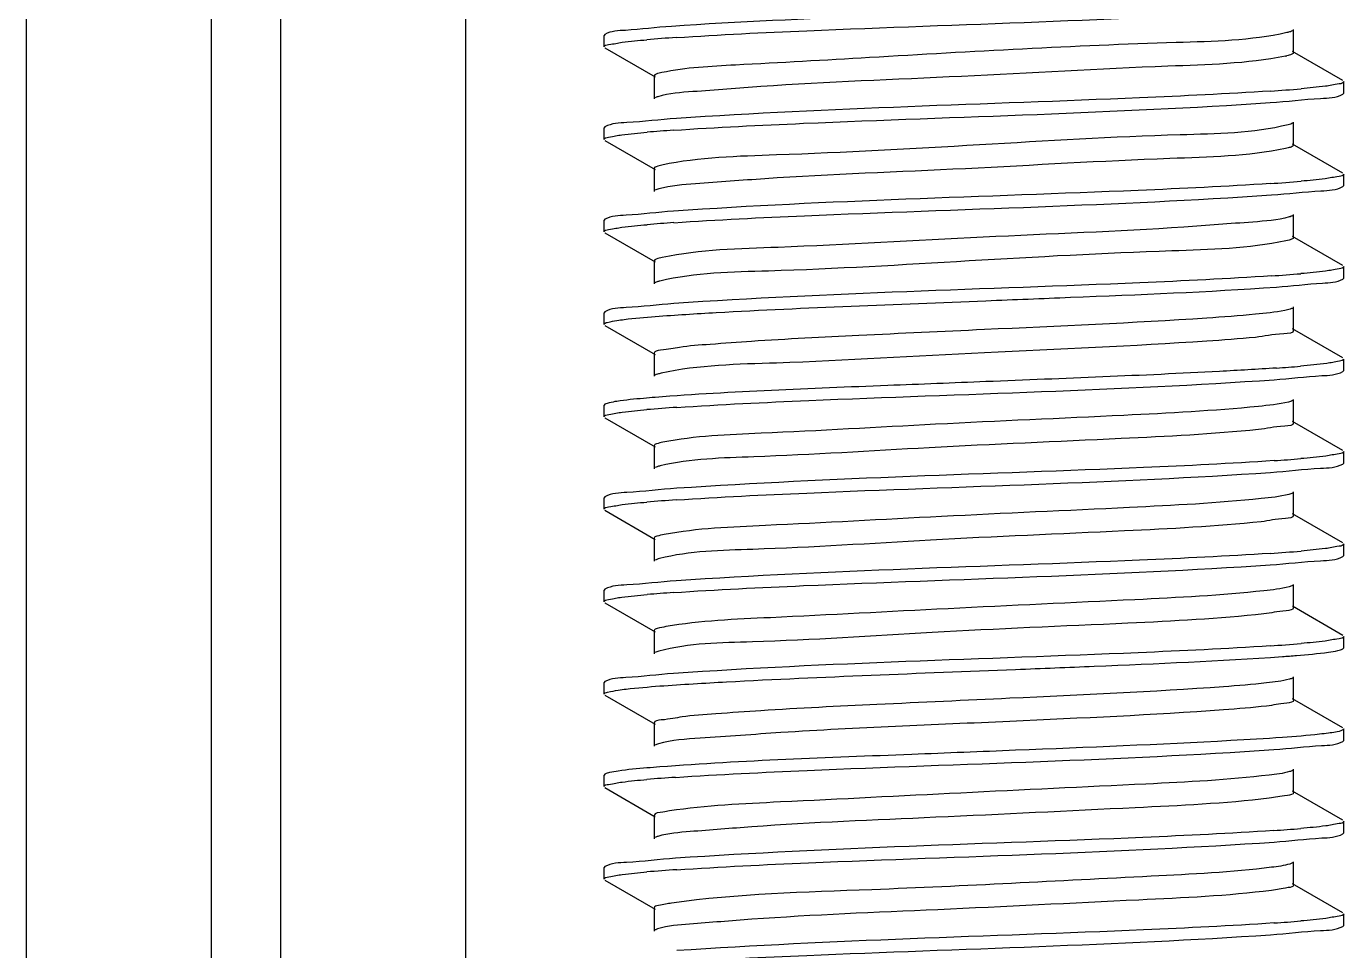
# Model space of a CAD drawing. Extents: x 27938 to 650306, y -92720 to 1524912.
# Drawn here: x 300564.7 to 300904, y 808114.9 to 808352.9 of the extents above; entities that cross this region are included whole.
import ezdxf

# ---------------------------------------------------------------- set-up
doc = ezdxf.new("R2010")
doc.units = 0
doc.header["$LTSCALE"] = 1000
doc.header["$MEASUREMENT"] = 0

msp = doc.modelspace()

# ---------------------------------------------------------------- linework, layer by layer
at = {"linetype": 'Continuous'}
for p, q in [((300564.69, 810344.87), (300564.69, 805603.84)), ((300612.32, 810344.87), (300612.32, 805603.84)), ((300630.18, 810344.87), (300630.18, 805603.84)), ((300677.8, 810344.87), (300677.8, 805603.84)), ((300713.75, 808350.88), (300713.52, 808350.62)), ((300891.14, 808346.15), (300891.14, 808352.1)), ((300713.52, 808347.64), (300713.52, 808350.62)), ((300713.52, 808347.64), (300713.52, 808350.62)), ((300713.75, 808347.38), (300726.67, 808339.9)), ((300903.8, 808338.97), (300890.88, 808346.45)), ((300726.41, 808340.2), (300726.41, 808334.25)), ((300904.03, 808335.73), (300904.03, 808338.71)), ((300904.03, 808335.73), (300904.03, 808338.71)), ((300903.8, 808335.47), (300904.03, 808335.73)), ((300891.14, 808322.34), (300891.14, 808328.29)), ((300713.75, 808327.06), (300713.52, 808326.8)), ((300713.52, 808323.83), (300713.52, 808326.8)), ((300713.52, 808323.83), (300713.52, 808326.8)), ((300713.75, 808323.57), (300726.67, 808316.08)), ((300889.71, 808321.63), (300889.08, 808321.49)), ((300903.8, 808315.16), (300890.88, 808322.64)), ((300726.41, 808316.39), (300726.41, 808310.43)), ((300904.03, 808311.92), (300904.03, 808314.9)), ((300904.03, 808311.92), (300904.03, 808314.9)), ((300903.8, 808311.66), (300904.03, 808311.92)), ((300891.14, 808298.53), (300891.14, 808304.48)), ((300713.75, 808303.25), (300713.52, 808302.99)), ((300713.52, 808300.01), (300713.52, 808302.99)), ((300713.52, 808300.01), (300713.52, 808302.99)), ((300713.75, 808299.75), (300726.67, 808292.27)), ((300890, 808297.9), (300889.13, 808297.69)), ((300903.8, 808291.35), (300890.88, 808298.83)), ((300726.41, 808292.57), (300726.41, 808286.62)), ((300904.03, 808288.11), (300904.03, 808291.08)), ((300904.03, 808288.11), (300904.03, 808291.08)), ((300903.8, 808287.85), (300904.03, 808288.11)), ((300891.14, 808274.71), (300891.14, 808280.67)), ((300713.75, 808279.44), (300713.52, 808279.18)), ((300713.52, 808276.2), (300713.52, 808279.18)), ((300713.52, 808276.2), (300713.52, 808279.18)), ((300713.75, 808275.94), (300726.67, 808268.46)), ((300903.8, 808267.53), (300890.88, 808275.01)), ((300726.41, 808268.76), (300726.41, 808262.81)), ((300904.03, 808264.3), (300904.03, 808267.27)), ((300904.03, 808264.3), (300904.03, 808267.27)), ((300903.8, 808264.03), (300904.03, 808264.3)), ((300891.14, 808250.9), (300891.14, 808256.85)), ((300713.75, 808255.63), (300713.52, 808255.37)), ((300713.52, 808252.39), (300713.52, 808255.37)), ((300713.52, 808252.39), (300713.52, 808255.37)), ((300713.75, 808252.13), (300726.67, 808244.65)), ((300903.8, 808243.72), (300890.88, 808251.2)), ((300726.41, 808244.95), (300726.41, 808238.99)), ((300904.03, 808240.48), (300904.03, 808243.46)), ((300904.03, 808240.48), (300904.03, 808243.46)), ((300903.8, 808240.22), (300904.03, 808240.48)), ((300891.14, 808227.09), (300891.14, 808233.04)), ((300713.75, 808231.81), (300713.52, 808231.55)), ((300713.52, 808228.58), (300713.52, 808231.55)), ((300713.52, 808228.58), (300713.52, 808231.55)), ((300713.75, 808228.32), (300726.67, 808220.83)), ((300903.8, 808219.91), (300890.88, 808227.39)), ((300726.41, 808221.13), (300726.41, 808215.18)), ((300904.03, 808216.67), (300904.03, 808219.65)), ((300904.03, 808216.67), (300904.03, 808219.65)), ((300903.8, 808216.41), (300904.03, 808216.67)), ((300891.14, 808203.27), (300891.14, 808209.23)), ((300713.75, 808208), (300713.52, 808207.74)), ((300713.52, 808204.76), (300713.52, 808207.74)), ((300713.52, 808204.76), (300713.52, 808207.74)), ((300713.75, 808204.5), (300726.67, 808197.02)), ((300903.8, 808196.09), (300890.88, 808203.58)), ((300726.41, 808197.32), (300726.41, 808191.37)), ((300904.03, 808192.86), (300904.03, 808195.83)), ((300904.03, 808192.86), (300904.03, 808195.83)), ((300903.8, 808192.6), (300904.03, 808192.86)), ((300891.14, 808179.46), (300891.14, 808185.42)), ((300713.75, 808184.19), (300713.52, 808183.93)), ((300713.52, 808180.95), (300713.52, 808183.93)), ((300713.52, 808180.95), (300713.52, 808183.93)), ((300713.75, 808180.69), (300726.67, 808173.21)), ((300903.8, 808172.28), (300890.88, 808179.76)), ((300726.41, 808173.51), (300726.41, 808167.56)), ((300904.03, 808169.04), (300904.03, 808172.02)), ((300904.03, 808169.04), (300904.03, 808172.02)), ((300903.8, 808168.78), (300904.03, 808169.04)), ((300891.14, 808155.65), (300891.14, 808161.6)), ((300713.75, 808160.38), (300713.52, 808160.11)), ((300713.52, 808157.14), (300713.52, 808160.11)), ((300713.52, 808157.14), (300713.52, 808160.11)), ((300713.75, 808156.88), (300726.67, 808149.39)), ((300903.8, 808148.47), (300890.88, 808155.95)), ((300726.41, 808149.7), (300726.41, 808143.74)), ((300904.03, 808145.23), (300904.03, 808148.21)), ((300904.03, 808145.23), (300904.03, 808148.21)), ((300903.8, 808144.97), (300904.03, 808145.23)), ((300891.14, 808131.84), (300891.14, 808137.79)), ((300713.75, 808136.56), (300713.52, 808136.3)), ((300713.52, 808133.32), (300713.52, 808136.3)), ((300713.52, 808133.32), (300713.52, 808136.3)), ((300713.75, 808133.06), (300726.67, 808125.58)), ((300903.8, 808124.66), (300890.88, 808132.14)), ((300726.41, 808125.88), (300726.41, 808119.93)), ((300904.03, 808121.42), (300904.03, 808124.4)), ((300904.03, 808121.42), (300904.03, 808124.4)), ((300903.8, 808121.16), (300904.03, 808121.42))]:
    msp.add_line(p, q, dxfattribs=at)
for centre, radius, start, end in [((300759.67, 807931.37), 419.59, 93.7629, 94.806), ((300885.13, 808364.38), 19.48, 281.4729, 282.6156), ((300857.58, 808758.74), 423.36, 273.7391, 274.8053), ((300758.74, 807919.24), 407.86, 93.8436, 94.8037), ((300857.5, 808735.99), 424.43, 273.7327, 274.805), ((300758.88, 807893.69), 409.61, 93.832, 94.8034), ((300857.93, 808706.67), 418.9, 273.7674, 274.8061), ((300859.58, 808662.2), 398.18, 273.9056, 274.8068), ((300759.81, 807834.35), 421.36, 93.7522, 94.8054), ((300858.73, 808649.08), 408.9, 273.8366, 274.8035), ((300759.66, 807812.52), 419.37, 93.7643, 94.806), ((300857.56, 808639.91), 423.59, 273.7377, 274.8053), ((300758.74, 807800.24), 407.8, 93.844, 94.8037), ((300857.48, 808617.12), 424.61, 273.7316, 274.805), ((300759.39, 807744.44), 416, 93.7865, 94.8061), ((300858.65, 808554.88), 409.95, 273.8297, 274.8033), ((300759.8, 807715.47), 421.18, 93.7533, 94.8055), ((300858.72, 808530.07), 408.96, 273.8363, 274.8035)]:
    msp.add_arc(centre, radius, start, end, dxfattribs=at)
for points, knots in [([(300804.23, 808356.39), (300797.12, 808356.11), (300772.66, 808355.11), (300748.19, 808354.14), (300730.86, 808352.94)], [0, 0, 0, 0, 0.290714, 1, 1, 1, 1]), ([(300732.14, 808350.05), (300743.34, 808350.8), (300794.35, 808353.25), (300845.43, 808354.47), (300885.19, 808357.12)], [0, 0, 0, 0, 0.219814, 1, 1, 1, 1]), ([(300730.86, 808352.94), (300726.9, 808352.67), (300721.35, 808351.9), (300715.3, 808351.77), (300713.75, 808350.88)], [0, 0, 0, 0, 0.689661, 1, 1, 1, 1]), ([(300889.39, 808351.32), (300880.09, 808349.24), (300843.91, 808348.5), (300796.7, 808345.76), (300752.58, 808343.18), (300734.62, 808342.34), (300728.41, 808341.03)], [0, 0, 0, 0, 0.177164, 0.667524, 0.881863, 1, 1, 1, 1]), ([(300890.87, 808351.8), (300890.69, 808351.7), (300890.2, 808351.52), (300889.69, 808351.39), (300889.39, 808351.32)], [0, 0, 0, 0, 0.400253, 1, 1, 1, 1]), ([(300713.52, 808347.64), (300713.52, 808348.08), (300715.84, 808348.36), (300717.02, 808348.68), (300718.18, 808348.83)], [0, 0, 0, 0, 0.271257, 1, 1, 1, 1]), ([(300889.01, 808345.29), (300879.09, 808343.27), (300851.06, 808342.65), (300806.16, 808339.83), (300765.21, 808338.43), (300739.24, 808336.3), (300730.26, 808335.7), (300727.36, 808334.82)], [0, 0, 0, 0, 0.187313, 0.515693, 0.835167, 0.943815, 1, 1, 1, 1]), ([(300891.13, 808346.15), (300891.13, 808345.96), (300890.37, 808345.6), (300889.83, 808345.47), (300889.39, 808345.37)], [0, 0, 0, 0, 0.300595, 1, 1, 1, 1]), ([(300728.41, 808341.03), (300727.9, 808340.93), (300727.3, 808340.79), (300726.42, 808340.41), (300726.42, 808340.2)], [0, 0, 0, 0, 0.704879, 1, 1, 1, 1]), ([(300904.03, 808338.71), (300904.03, 808338.27), (300901.68, 808337.99), (300900.5, 808337.66), (300899.32, 808337.51)], [0, 0, 0, 0, 0.271089, 1, 1, 1, 1]), ([(300727.36, 808334.82), (300727.22, 808334.78), (300726.99, 808334.7), (300726.77, 808334.6), (300726.67, 808334.55)], [0, 0, 0, 0, 0.566993, 1, 1, 1, 1]), ([(300885.19, 808336.29), (300873.95, 808335.54), (300822.93, 808333.09), (300771.85, 808331.87), (300732.14, 808329.21)], [0, 0, 0, 0, 0.220557, 1, 1, 1, 1]), ([(300885.13, 808333.3), (300889.45, 808333.59), (300895.51, 808334.43), (300902.12, 808334.51), (300903.8, 808335.47)], [0, 0, 0, 0, 0.69122, 1, 1, 1, 1]), ([(300731.4, 808326.19), (300742.56, 808326.95), (300793.8, 808329.42), (300845.1, 808330.64), (300885.13, 808333.3)], [0, 0, 0, 0, 0.218031, 1, 1, 1, 1]), ([(300732.14, 808329.21), (300727.88, 808328.93), (300721.91, 808328.1), (300715.41, 808328.02), (300713.75, 808327.06)], [0, 0, 0, 0, 0.690963, 1, 1, 1, 1]), ([(300889.71, 808327.59), (300880.67, 808325.34), (300853.82, 808325.1), (300810.04, 808322.32), (300765.59, 808319.88), (300738.09, 808319.24), (300728.43, 808317.23)], [0, 0, 0, 0, 0.172802, 0.492825, 0.816897, 1, 1, 1, 1]), ([(300890.87, 808327.99), (300890.73, 808327.91), (300890.34, 808327.75), (300889.94, 808327.64), (300889.71, 808327.59)], [0, 0, 0, 0, 0.410783, 1, 1, 1, 1]), ([(300713.52, 808323.83), (300713.52, 808324.26), (300715.8, 808324.54), (300716.95, 808324.86), (300718.09, 808325.01)], [0, 0, 0, 0, 0.271613, 1, 1, 1, 1]), ([(300889.08, 808321.49), (300879.32, 808319.47), (300851.58, 808318.87), (300806.99, 808316.07), (300766.14, 808314.62), (300739.89, 808312.58), (300730.7, 808311.91), (300727.62, 808311.08)], [0, 0, 0, 0, 0.184784, 0.510672, 0.830509, 0.940967, 1, 1, 1, 1]), ([(300891.13, 808322.34), (300891.13, 808322.17), (300890.54, 808321.84), (300890.07, 808321.72), (300889.71, 808321.63)], [0, 0, 0, 0, 0.308524, 1, 1, 1, 1]), ([(300728.43, 808317.23), (300727.92, 808317.12), (300727.31, 808316.98), (300726.42, 808316.6), (300726.42, 808316.39)], [0, 0, 0, 0, 0.705132, 1, 1, 1, 1]), ([(300904.03, 808314.9), (300904.03, 808314.45), (300901.67, 808314.17), (300900.49, 808313.85), (300899.3, 808313.7)], [0, 0, 0, 0, 0.271033, 1, 1, 1, 1]), ([(300727.62, 808311.08), (300727.43, 808311.03), (300727.11, 808310.94), (300726.8, 808310.81), (300726.68, 808310.73)], [0, 0, 0, 0, 0.580357, 1, 1, 1, 1]), ([(300885.13, 808312.47), (300873.79, 808311.71), (300822.55, 808309.26), (300771.24, 808308.07), (300731.4, 808305.35)], [0, 0, 0, 0, 0.221461, 1, 1, 1, 1]), ([(300885.46, 808309.51), (300889.7, 808309.8), (300895.66, 808310.62), (300902.15, 808310.71), (300903.8, 808311.66)], [0, 0, 0, 0, 0.690907, 1, 1, 1, 1]), ([(300731.5, 808302.38), (300742.71, 808303.14), (300794.03, 808305.62), (300845.4, 808306.83), (300885.46, 808309.51)], [0, 0, 0, 0, 0.218602, 1, 1, 1, 1]), ([(300731.4, 808305.35), (300727.32, 808305.07), (300721.59, 808304.28), (300715.34, 808304.17), (300713.75, 808303.25)], [0, 0, 0, 0, 0.690198, 1, 1, 1, 1]), ([(300890, 808303.85), (300886.97, 808303.01), (300877.83, 808302.35), (300851.65, 808300.29), (300810.77, 808298.86), (300766.1, 808296.05), (300738.29, 808295.44), (300728.49, 808293.43)], [0, 0, 0, 0, 0.058314, 0.16832, 0.488078, 0.814598, 1, 1, 1, 1]), ([(300890.88, 808304.18), (300890.76, 808304.11), (300890.47, 808303.99), (300890.17, 808303.9), (300890, 808303.85)], [0, 0, 0, 0, 0.422831, 1, 1, 1, 1]), ([(300713.52, 808300.01), (300713.52, 808300.45), (300715.81, 808300.73), (300716.97, 808301.05), (300718.12, 808301.2)], [0, 0, 0, 0, 0.271515, 1, 1, 1, 1]), ([(300889.13, 808297.69), (300879.5, 808295.67), (300852.07, 808295.04), (300807.71, 808292.59), (300763.9, 808289.86), (300737.03, 808289.55), (300727.92, 808287.35)], [0, 0, 0, 0, 0.182564, 0.506012, 0.826068, 1, 1, 1, 1]), ([(300891.13, 808298.53), (300891.13, 808298.38), (300890.68, 808298.08), (300890.29, 808297.98), (300890, 808297.9)], [0, 0, 0, 0, 0.318416, 1, 1, 1, 1]), ([(300728.49, 808293.43), (300727.96, 808293.32), (300727.34, 808293.18), (300726.42, 808292.8), (300726.42, 808292.57)], [0, 0, 0, 0, 0.705784, 1, 1, 1, 1]), ([(300904.03, 808291.08), (300904.03, 808290.65), (300901.71, 808290.36), (300900.54, 808290.05), (300899.38, 808289.9)], [0, 0, 0, 0, 0.271288, 1, 1, 1, 1]), ([(300727.92, 808287.35), (300727.67, 808287.28), (300727.24, 808287.17), (300726.83, 808287.01), (300726.68, 808286.92)], [0, 0, 0, 0, 0.591995, 1, 1, 1, 1]), ([(300885.46, 808288.68), (300874.15, 808287.92), (300822.83, 808285.46), (300771.45, 808284.26), (300731.5, 808281.55)], [0, 0, 0, 0, 0.220602, 1, 1, 1, 1]), ([(300886.7, 808285.79), (300890.65, 808286.06), (300896.21, 808286.83), (300902.25, 808286.96), (300903.8, 808287.85)], [0, 0, 0, 0, 0.689629, 1, 1, 1, 1]), ([(300811.89, 808282.28), (300819.14, 808282.57), (300844.08, 808283.59), (300869.03, 808284.56), (300886.7, 808285.79)], [0, 0, 0, 0, 0.290468, 1, 1, 1, 1]), ([(300731.5, 808281.55), (300727.39, 808281.27), (300721.63, 808280.47), (300715.35, 808280.36), (300713.75, 808279.44)], [0, 0, 0, 0, 0.690304, 1, 1, 1, 1]), ([(300726.7, 808278.22), (300731.94, 808278.63), (300760.32, 808280.33), (300788.73, 808281.36), (300811.89, 808282.28)], [0, 0, 0, 0, 0.184687, 1, 1, 1, 1]), ([(300890.26, 808280.11), (300889.82, 808279.97), (300886.85, 808279.33), (300883.83, 808279.04), (300881.28, 808278.79)], [0, 0, 0, 0, 0.153321, 1, 1, 1, 1]), ([(300890.88, 808280.37), (300890.79, 808280.32), (300890.59, 808280.22), (300890.38, 808280.15), (300890.26, 808280.11)], [0, 0, 0, 0, 0.43669, 1, 1, 1, 1]), ([(300713.52, 808276.2), (300713.52, 808276.52), (300715.12, 808276.86), (300715.99, 808277.08), (300716.82, 808277.2)], [0, 0, 0, 0, 0.277625, 1, 1, 1, 1]), ([(300716.82, 808277.2), (300717.45, 808277.3), (300720.73, 808277.73), (300724.03, 808278.01), (300726.7, 808278.22)], [0, 0, 0, 0, 0.190334, 1, 1, 1, 1]), ([(300881.28, 808278.79), (300877.11, 808278.39), (300853.86, 808276.7), (300830.57, 808275.72), (300811.47, 808274.84)], [0, 0, 0, 0, 0.179859, 1, 1, 1, 1]), ([(300811.47, 808274.84), (300800.69, 808274.34), (300780.76, 808273.41), (300757.02, 808272.24), (300741.92, 808271.1), (300733.57, 808270.53), (300729.68, 808269.63), (300726.42, 808269.36), (300726.42, 808268.76)], [0, 0, 0, 0, 0.37902, 0.702957, 0.82783, 0.920921, 0.978777, 1, 1, 1, 1]), ([(300881.28, 808272.84), (300877.11, 808272.44), (300853.86, 808270.75), (300830.57, 808269.76), (300811.47, 808268.88)], [0, 0, 0, 0, 0.179859, 1, 1, 1, 1]), ([(300891.13, 808274.71), (300891.14, 808273.82), (300886.04, 808273.84), (300883.74, 808273.08), (300881.28, 808272.84)], [0, 0, 0, 0, 0.264851, 1, 1, 1, 1]), ([(300811.47, 808268.88), (300793.63, 808268.06), (300765.98, 808266.16), (300737.93, 808265.76), (300728.2, 808263.6)], [0, 0, 0, 0, 0.641833, 1, 1, 1, 1]), ([(300904.03, 808267.27), (300904.03, 808266.86), (300901.87, 808266.56), (300900.76, 808266.27), (300899.67, 808266.12)], [0, 0, 0, 0, 0.272355, 1, 1, 1, 1]), ([(300728.2, 808263.6), (300727.89, 808263.53), (300727.37, 808263.4), (300726.86, 808263.22), (300726.68, 808263.11)], [0, 0, 0, 0, 0.600683, 1, 1, 1, 1]), ([(300886.7, 808264.95), (300881.82, 808264.61), (300856.9, 808263.19), (300831.95, 808262.24), (300811.89, 808261.44)], [0, 0, 0, 0, 0.195815, 1, 1, 1, 1]), ([(300886.09, 808261.93), (300890.19, 808262.21), (300895.94, 808263.01), (300902.2, 808263.12), (300903.8, 808264.03)], [0, 0, 0, 0, 0.690247, 1, 1, 1, 1]), ([(300811.89, 808261.44), (300803.46, 808261.11), (300775.05, 808259.94), (300746.63, 808258.94), (300726.7, 808257.38)], [0, 0, 0, 0, 0.296913, 1, 1, 1, 1]), ([(300732.24, 808254.81), (300743.56, 808255.56), (300794.84, 808258.02), (300846.19, 808259.21), (300886.09, 808261.93)], [0, 0, 0, 0, 0.220973, 1, 1, 1, 1]), ([(300716.82, 808256.37), (300716.16, 808256.26), (300715.13, 808256.08), (300714.08, 808255.82), (300713.75, 808255.63)], [0, 0, 0, 0, 0.636492, 1, 1, 1, 1]), ([(300726.7, 808257.38), (300725.68, 808257.3), (300722.39, 808257.03), (300719.09, 808256.71), (300716.82, 808256.37)], [0, 0, 0, 0, 0.308662, 1, 1, 1, 1]), ([(300890.88, 808256.55), (300890.56, 808256.37), (300887.63, 808255.57), (300884.66, 808255.32), (300882.05, 808255.06)], [0, 0, 0, 0, 0.12359, 1, 1, 1, 1]), ([(300713.52, 808252.39), (300713.52, 808252.83), (300715.86, 808253.11), (300717.04, 808253.43), (300718.21, 808253.58)], [0, 0, 0, 0, 0.271161, 1, 1, 1, 1]), ([(300882.05, 808255.06), (300870.54, 808253.9), (300842.81, 808252.48), (300800.07, 808250.63), (300760.56, 808248.29), (300736.97, 808247.48), (300728.66, 808245.84)], [0, 0, 0, 0, 0.225861, 0.54177, 0.834708, 1, 1, 1, 1]), ([(300882.05, 808249.1), (300870.3, 808247.92), (300842.02, 808246.47), (300798.65, 808244.68), (300759.21, 808242.09), (300735.83, 808241.61), (300727.96, 808239.73)], [0, 0, 0, 0, 0.229569, 0.549908, 0.842706, 1, 1, 1, 1]), ([(300891.13, 808250.9), (300891.14, 808250.08), (300886.46, 808250.02), (300884.32, 808249.33), (300882.05, 808249.1)], [0, 0, 0, 0, 0.265506, 1, 1, 1, 1]), ([(300728.66, 808245.84), (300728.09, 808245.72), (300727.43, 808245.57), (300726.42, 808245.19), (300726.42, 808244.95)], [0, 0, 0, 0, 0.707927, 1, 1, 1, 1]), ([(300904.03, 808243.46), (300904.03, 808243.03), (300901.75, 808242.74), (300900.59, 808242.43), (300899.44, 808242.28)], [0, 0, 0, 0, 0.271556, 1, 1, 1, 1]), ([(300727.96, 808239.73), (300727.7, 808239.67), (300727.26, 808239.55), (300726.84, 808239.39), (300726.68, 808239.3)], [0, 0, 0, 0, 0.592962, 1, 1, 1, 1]), ([(300886.09, 808241.1), (300874.9, 808240.33), (300823.62, 808237.86), (300772.28, 808236.64), (300732.24, 808233.97)], [0, 0, 0, 0, 0.218362, 1, 1, 1, 1]), ([(300885.17, 808238.06), (300889.49, 808238.34), (300895.53, 808239.18), (300902.12, 808239.26), (300903.8, 808240.22)], [0, 0, 0, 0, 0.691176, 1, 1, 1, 1]), ([(300732.12, 808230.98), (300743.32, 808231.74), (300794.34, 808234.19), (300845.42, 808235.41), (300885.17, 808238.06)], [0, 0, 0, 0, 0.219771, 1, 1, 1, 1]), ([(300732.24, 808233.97), (300727.96, 808233.68), (300721.96, 808232.85), (300715.42, 808232.77), (300713.75, 808231.81)], [0, 0, 0, 0, 0.691058, 1, 1, 1, 1]), ([(300890.88, 808232.74), (300890.58, 808232.57), (300887.9, 808231.81), (300885.18, 808231.57), (300882.79, 808231.32)], [0, 0, 0, 0, 0.125811, 1, 1, 1, 1]), ([(300713.52, 808228.58), (300713.52, 808229.01), (300715.84, 808229.3), (300717.01, 808229.62), (300718.18, 808229.77)], [0, 0, 0, 0, 0.271269, 1, 1, 1, 1]), ([(300882.79, 808231.32), (300871.51, 808230.14), (300844.04, 808228.74), (300801.44, 808226.85), (300761.56, 808224.58), (300737.6, 808223.67), (300729.01, 808222.09)], [0, 0, 0, 0, 0.220957, 0.535192, 0.830069, 1, 1, 1, 1]), ([(300882.79, 808225.37), (300871.09, 808224.14), (300842.67, 808222.7), (300798.95, 808220.91), (300759.19, 808218.19), (300735.59, 808217.87), (300727.77, 808215.87)], [0, 0, 0, 0, 0.227343, 0.549346, 0.844044, 1, 1, 1, 1]), ([(300891.14, 808227.09), (300891.14, 808226.33), (300886.86, 808226.21), (300884.88, 808225.59), (300882.79, 808225.37)], [0, 0, 0, 0, 0.266267, 1, 1, 1, 1]), ([(300729.01, 808222.09), (300728.36, 808221.97), (300727.61, 808221.8), (300726.42, 808221.4), (300726.42, 808221.13)], [0, 0, 0, 0, 0.7122, 1, 1, 1, 1]), ([(300904.03, 808219.65), (300904.03, 808219.2), (300901.68, 808218.92), (300900.49, 808218.6), (300899.31, 808218.45)], [0, 0, 0, 0, 0.271076, 1, 1, 1, 1]), ([(300727.77, 808215.87), (300727.55, 808215.81), (300727.18, 808215.71), (300726.82, 808215.56), (300726.68, 808215.48)], [0, 0, 0, 0, 0.585894, 1, 1, 1, 1]), ([(300885.17, 808217.22), (300873.93, 808216.47), (300822.92, 808214.03), (300771.84, 808212.81), (300732.12, 808210.15)], [0, 0, 0, 0, 0.2206, 1, 1, 1, 1]), ([(300885.12, 808214.24), (300889.44, 808214.53), (300895.5, 808215.37), (300902.12, 808215.44), (300903.8, 808216.41)], [0, 0, 0, 0, 0.69123, 1, 1, 1, 1]), ([(300731.4, 808207.12), (300742.55, 808207.88), (300793.79, 808210.36), (300845.09, 808211.58), (300885.12, 808214.24)], [0, 0, 0, 0, 0.218012, 1, 1, 1, 1]), ([(300732.12, 808210.15), (300727.87, 808209.86), (300721.91, 808209.04), (300715.41, 808208.95), (300713.75, 808208)], [0, 0, 0, 0, 0.69095, 1, 1, 1, 1]), ([(300890.88, 808208.93), (300890.6, 808208.77), (300888.17, 808208.05), (300885.67, 808207.82), (300883.5, 808207.58)], [0, 0, 0, 0, 0.128207, 1, 1, 1, 1]), ([(300713.52, 808204.76), (300713.52, 808205.19), (300715.79, 808205.48), (300716.94, 808205.79), (300718.09, 808205.94)], [0, 0, 0, 0, 0.271616, 1, 1, 1, 1]), ([(300883.5, 808207.58), (300872.46, 808206.38), (300845.31, 808205), (300802.9, 808203.08), (300762.66, 808200.87), (300738.32, 808199.87), (300729.44, 808198.35)], [0, 0, 0, 0, 0.215853, 0.528156, 0.824971, 1, 1, 1, 1]), ([(300883.5, 808201.63), (300871.87, 808200.36), (300843.34, 808198.92), (300799.32, 808197.14), (300759.24, 808194.3), (300735.41, 808194.13), (300727.62, 808192.02)], [0, 0, 0, 0, 0.224873, 0.548357, 0.845013, 1, 1, 1, 1]), ([(300891.14, 808203.27), (300891.14, 808202.58), (300887.24, 808202.4), (300885.41, 808201.84), (300883.5, 808201.63)], [0, 0, 0, 0, 0.267184, 1, 1, 1, 1]), ([(300729.44, 808198.35), (300728.68, 808198.22), (300727.84, 808198.02), (300726.42, 808197.63), (300726.41, 808197.32)], [0, 0, 0, 0, 0.716288, 1, 1, 1, 1]), ([(300904.03, 808195.83), (300904.03, 808195.39), (300901.67, 808195.11), (300900.48, 808194.79), (300899.3, 808194.63)], [0, 0, 0, 0, 0.271024, 1, 1, 1, 1]), ([(300727.62, 808192.02), (300727.43, 808191.97), (300727.11, 808191.87), (300726.8, 808191.74), (300726.68, 808191.67)], [0, 0, 0, 0, 0.579461, 1, 1, 1, 1]), ([(300885.12, 808193.4), (300873.78, 808192.65), (300822.54, 808190.19), (300771.24, 808189), (300731.4, 808186.29)], [0, 0, 0, 0, 0.221489, 1, 1, 1, 1]), ([(300888.25, 808190.64), (300889.47, 808190.73), (300893.42, 808191.04), (300897.37, 808191.38), (300900.09, 808191.76)], [0, 0, 0, 0, 0.308238, 1, 1, 1, 1]), ([(300900.09, 808191.76), (300900.9, 808191.88), (300902.14, 808192.09), (300903.41, 808192.37), (300903.8, 808192.6)], [0, 0, 0, 0, 0.643888, 1, 1, 1, 1]), ([(300819.53, 808187.33), (300826.28, 808187.6), (300849.19, 808188.55), (300872.11, 808189.48), (300888.25, 808190.64)], [0, 0, 0, 0, 0.294536, 1, 1, 1, 1]), ([(300731.4, 808186.29), (300727.31, 808186.01), (300721.59, 808185.21), (300715.34, 808185.1), (300713.75, 808184.19)], [0, 0, 0, 0, 0.690195, 1, 1, 1, 1]), ([(300727.87, 808183.06), (300733.6, 808183.49), (300764.13, 808185.25), (300794.7, 808186.34), (300819.53, 808187.33)], [0, 0, 0, 0, 0.18765, 1, 1, 1, 1]), ([(300890.88, 808185.11), (300890.62, 808184.97), (300888.42, 808184.29), (300886.15, 808184.07), (300884.19, 808183.85)], [0, 0, 0, 0, 0.130748, 1, 1, 1, 1]), ([(300713.52, 808180.95), (300713.52, 808181.3), (300715.29, 808181.63), (300716.24, 808181.87), (300717.15, 808182)], [0, 0, 0, 0, 0.275706, 1, 1, 1, 1]), ([(300717.15, 808182), (300717.83, 808182.1), (300721.39, 808182.55), (300724.97, 808182.84), (300727.87, 808183.06)], [0, 0, 0, 0, 0.190818, 1, 1, 1, 1]), ([(300884.19, 808183.85), (300880.49, 808183.42), (300858.48, 808181.67), (300836.42, 808180.74), (300818.07, 808179.89)], [0, 0, 0, 0, 0.168264, 1, 1, 1, 1]), ([(300818.07, 808179.89), (300806.65, 808179.36), (300785.33, 808178.37), (300759.86, 808177.16), (300743.44, 808175.96), (300734.29, 808175.39), (300730.03, 808174.39), (300726.42, 808174.17), (300726.41, 808173.51)], [0, 0, 0, 0, 0.372666, 0.697897, 0.824569, 0.919388, 0.97842, 1, 1, 1, 1]), ([(300884.19, 808177.89), (300880.49, 808177.47), (300858.48, 808175.72), (300836.42, 808174.79), (300818.07, 808173.94)], [0, 0, 0, 0, 0.168264, 1, 1, 1, 1]), ([(300891.14, 808179.46), (300891.14, 808178.82), (300887.61, 808178.59), (300885.92, 808178.09), (300884.19, 808177.89)], [0, 0, 0, 0, 0.268221, 1, 1, 1, 1]), ([(300818.07, 808173.94), (300798.41, 808173.03), (300771.71, 808172.1), (300741.64, 808169.79), (300730.97, 808169.16), (300727.5, 808168.17)], [0, 0, 0, 0, 0.650517, 0.880557, 1, 1, 1, 1]), ([(300904.03, 808172.02), (300904.03, 808171.9), (300902.62, 808171.01), (300901.34, 808171.1), (300900.09, 808170.93)], [0, 0, 0, 0, 0.08898, 1, 1, 1, 1]), ([(300727.5, 808168.17), (300727.34, 808168.12), (300727.06, 808168.04), (300726.78, 808167.92), (300726.68, 808167.86)], [0, 0, 0, 0, 0.573615, 1, 1, 1, 1]), ([(300888.25, 808169.81), (300883.83, 808169.49), (300860.93, 808168.13), (300838.02, 808167.24), (300819.53, 808166.5)], [0, 0, 0, 0, 0.19327, 1, 1, 1, 1]), ([(300886.03, 808166.68), (300890.14, 808166.96), (300895.91, 808167.75), (300902.19, 808167.86), (300903.8, 808168.78)], [0, 0, 0, 0, 0.69031, 1, 1, 1, 1]), ([(300900.09, 808170.93), (300899.34, 808170.82), (300895.4, 808170.35), (300891.45, 808170.04), (300888.25, 808169.81)], [0, 0, 0, 0, 0.190506, 1, 1, 1, 1]), ([(300819.53, 808166.5), (300810.61, 808166.14), (300780.05, 808164.89), (300749.47, 808163.85), (300727.87, 808162.22)], [0, 0, 0, 0, 0.291869, 1, 1, 1, 1]), ([(300731.92, 808159.53), (300743.21, 808160.29), (300794.58, 808162.76), (300846.02, 808163.96), (300886.03, 808166.68)], [0, 0, 0, 0, 0.220168, 1, 1, 1, 1]), ([(300717.15, 808161.16), (300716.41, 808161.06), (300715.27, 808160.85), (300714.11, 808160.58), (300713.75, 808160.38)], [0, 0, 0, 0, 0.640469, 1, 1, 1, 1]), ([(300727.87, 808162.22), (300726.77, 808162.14), (300723.19, 808161.85), (300719.61, 808161.52), (300717.15, 808161.16)], [0, 0, 0, 0, 0.308073, 1, 1, 1, 1]), ([(300890.88, 808161.3), (300890.64, 808161.16), (300888.66, 808160.54), (300886.61, 808160.32), (300884.84, 808160.11)], [0, 0, 0, 0, 0.133548, 1, 1, 1, 1]), ([(300713.52, 808157.14), (300713.52, 808157.57), (300715.82, 808157.86), (300716.98, 808158.17), (300718.14, 808158.32)], [0, 0, 0, 0, 0.271401, 1, 1, 1, 1]), ([(300884.84, 808160.11), (300874.3, 808158.85), (300847.79, 808157.53), (300805.82, 808155.55), (300764.93, 808153.44), (300739.84, 808152.29), (300730.4, 808150.88)], [0, 0, 0, 0, 0.205692, 0.514145, 0.814818, 1, 1, 1, 1]), ([(300884.84, 808154.16), (300873.38, 808152.78), (300844.7, 808151.46), (300800.3, 808149.21), (300761.98, 808147.7), (300738.23, 808145.74), (300730.07, 808145.13), (300727.4, 808144.33)], [0, 0, 0, 0, 0.219299, 0.545275, 0.845986, 0.946989, 1, 1, 1, 1]), ([(300891.14, 808155.65), (300891.14, 808155.06), (300887.96, 808154.79), (300886.41, 808154.35), (300884.84, 808154.16)], [0, 0, 0, 0, 0.269573, 1, 1, 1, 1]), ([(300730.4, 808150.88), (300729.82, 808150.79), (300728.69, 808150.47), (300726.42, 808150.5), (300726.41, 808149.7)], [0, 0, 0, 0, 0.420943, 1, 1, 1, 1]), ([(300904.03, 808148.21), (300904.03, 808147.77), (300901.74, 808147.49), (300900.58, 808147.17), (300899.42, 808147.02)], [0, 0, 0, 0, 0.271495, 1, 1, 1, 1]), ([(300727.4, 808144.33), (300727.26, 808144.29), (300727.01, 808144.21), (300726.77, 808144.1), (300726.68, 808144.04)], [0, 0, 0, 0, 0.56834, 1, 1, 1, 1]), ([(300886.03, 808145.84), (300874.8, 808145.08), (300823.43, 808142.6), (300772, 808141.4), (300731.92, 808138.7)], [0, 0, 0, 0, 0.218828, 1, 1, 1, 1]), ([(300886.09, 808142.87), (300890.18, 808143.15), (300895.93, 808143.94), (300902.2, 808144.05), (300903.8, 808144.97)], [0, 0, 0, 0, 0.69025, 1, 1, 1, 1]), ([(300732.23, 808135.74), (300743.55, 808136.5), (300794.83, 808138.96), (300846.18, 808140.15), (300886.09, 808142.87)], [0, 0, 0, 0, 0.220945, 1, 1, 1, 1]), ([(300731.92, 808138.7), (300727.71, 808138.41), (300721.82, 808137.6), (300715.39, 808137.5), (300713.75, 808136.56)], [0, 0, 0, 0, 0.690745, 1, 1, 1, 1]), ([(300890.88, 808137.49), (300890.66, 808137.36), (300888.88, 808136.78), (300887.04, 808136.57), (300885.46, 808136.37)], [0, 0, 0, 0, 0.136537, 1, 1, 1, 1]), ([(300713.52, 808133.32), (300713.52, 808133.77), (300715.86, 808134.05), (300717.03, 808134.37), (300718.21, 808134.52)], [0, 0, 0, 0, 0.27117, 1, 1, 1, 1]), ([(300885.46, 808136.37), (300875.18, 808135.08), (300840.79, 808133.44), (300789.34, 808130.53), (300747.97, 808129.55), (300730.92, 808127.14)], [0, 0, 0, 0, 0.200632, 0.666276, 1, 1, 1, 1]), ([(300885.46, 808130.42), (300874.12, 808128.99), (300845.4, 808127.71), (300800.8, 808125.4), (300762.11, 808123.92), (300738.16, 808121.91), (300729.96, 808121.32), (300727.31, 808120.49)], [0, 0, 0, 0, 0.216257, 0.543315, 0.846143, 0.947493, 1, 1, 1, 1]), ([(300891.14, 808131.84), (300891.14, 808131.3), (300888.29, 808130.99), (300886.88, 808130.6), (300885.46, 808130.42)], [0, 0, 0, 0, 0.271092, 1, 1, 1, 1]), ([(300730.92, 808127.14), (300729.79, 808126.98), (300728.62, 808126.68), (300726.41, 808126.32), (300726.41, 808125.88)], [0, 0, 0, 0, 0.724965, 1, 1, 1, 1]), ([(300904.03, 808124.4), (300904.03, 808123.96), (300901.75, 808123.68), (300900.59, 808123.36), (300899.44, 808123.21)], [0, 0, 0, 0, 0.271553, 1, 1, 1, 1]), ([(300727.31, 808120.49), (300727.19, 808120.45), (300726.97, 808120.38), (300726.76, 808120.28), (300726.68, 808120.23)], [0, 0, 0, 0, 0.563561, 1, 1, 1, 1]), ([(300886.09, 808122.03), (300874.9, 808121.27), (300823.61, 808118.8), (300772.27, 808117.58), (300732.23, 808114.9)], [0, 0, 0, 0, 0.21838, 1, 1, 1, 1]), ([(300885.16, 808118.99), (300889.48, 808119.28), (300895.52, 808120.12), (300902.12, 808120.19), (300903.8, 808121.16)], [0, 0, 0, 0, 0.691188, 1, 1, 1, 1]), ([(300732.11, 808111.92), (300743.31, 808112.67), (300794.32, 808115.12), (300845.4, 808116.34), (300885.16, 808118.99)], [0, 0, 0, 0, 0.219727, 1, 1, 1, 1])]:
    msp.add_open_spline(points, degree=3, knots=knots, dxfattribs=at)
for points in [[(300718.18, 808348.83), (300720.29, 808349.1), (300722.4, 808349.3), (300724.52, 808349.48)], [(300899.32, 808337.51), (300897.23, 808337.25), (300895.14, 808337.05), (300893.04, 808336.87)], [(300718.09, 808325.01), (300720.25, 808325.29), (300722.42, 808325.49), (300724.58, 808325.67)], [(300899.3, 808313.7), (300897.22, 808313.43), (300895.13, 808313.24), (300893.05, 808313.06)], [(300718.12, 808301.2), (300720.27, 808301.48), (300722.42, 808301.68), (300724.58, 808301.86)], [(300899.38, 808289.9), (300897.27, 808289.62), (300895.15, 808289.43), (300893.03, 808289.25)], [(300899.67, 808266.12), (300897.43, 808265.82), (300895.19, 808265.62), (300892.94, 808265.43)], [(300718.21, 808253.58), (300720.31, 808253.85), (300722.41, 808254.05), (300724.51, 808254.23)], [(300899.44, 808242.28), (300897.29, 808242), (300895.13, 808241.8), (300892.97, 808241.61)], [(300718.18, 808229.77), (300720.29, 808230.04), (300722.4, 808230.23), (300724.52, 808230.42)], [(300899.31, 808218.45), (300897.23, 808218.18), (300895.14, 808217.99), (300893.04, 808217.81)], [(300718.09, 808205.94), (300720.25, 808206.22), (300722.42, 808206.42), (300724.59, 808206.61)], [(300899.3, 808194.63), (300897.22, 808194.37), (300895.13, 808194.17), (300893.05, 808194)], [(300718.14, 808158.32), (300720.27, 808158.6), (300722.4, 808158.8), (300724.54, 808158.98)], [(300899.42, 808147.02), (300897.28, 808146.75), (300895.13, 808146.55), (300892.97, 808146.36)], [(300718.21, 808134.52), (300720.31, 808134.79), (300722.41, 808134.98), (300724.52, 808135.16)], [(300899.44, 808123.21), (300897.29, 808122.93), (300895.13, 808122.73), (300892.97, 808122.55)]]:
    msp.add_open_spline(points, degree=3, dxfattribs=at)

doc.saveas('drawing.dxf')
